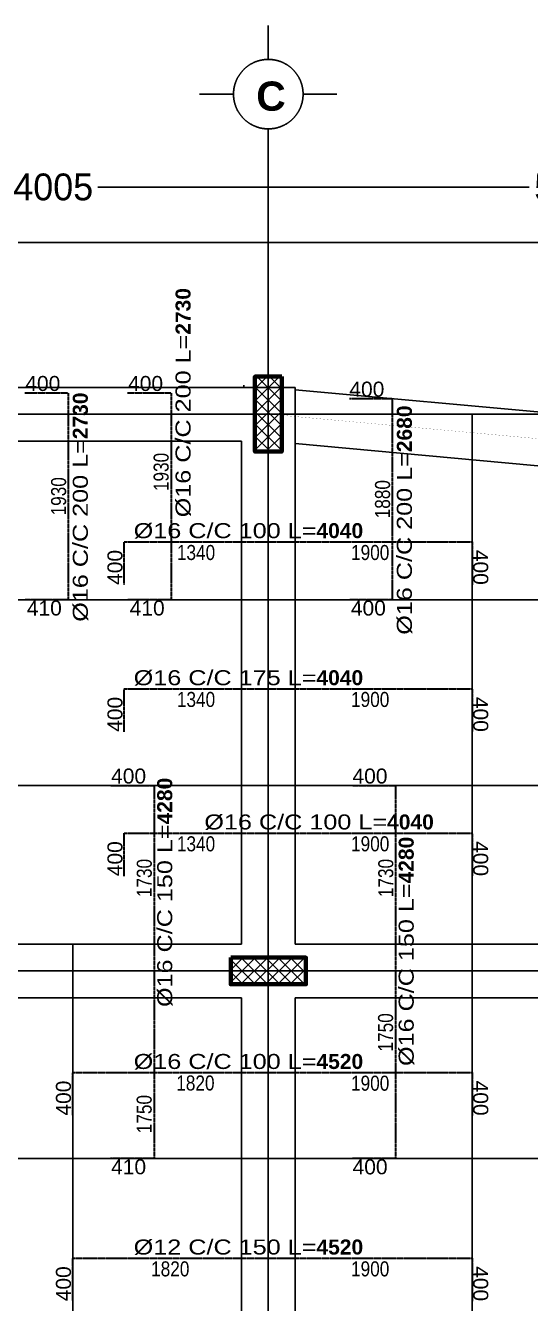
# Model space of a CAD drawing. Header units: millimetres. Extents: x 2103 to 24010, y 2231 to 32064.
# Drawn here: x 9589 to 14290, y 20150 to 32064 of the extents above; entities that cross this region are included whole.
import ezdxf
from ezdxf.enums import TextEntityAlignment as Align

# ---------------------------------------------------------------- set-up
doc = ezdxf.new("R2010")
doc.units = ezdxf.units.MM
for name, pattern in [('CENTER', [2, 1.25, -0.25, 0.25, -0.25]), ('CENTERX2', [4, 2.5, -0.5, 0.5, -0.5]), ('HIDDEN', [0.375, 0.25, -0.125])]:
    doc.linetypes.add(name, pattern=pattern)
for name, color, linetype, lineweight in [('A- Hatch', 8, 'Continuous', 0), ('A-Axis', 250, 'CENTER', 13), ('BAR N', 104, 'HIDDEN', 35), ('DIM2', 8, 'Continuous', 0), ('Structural - Bearing_Pen_No__1', 7, 'Continuous', 13)]:
    doc.layers.add(name, color=color, linetype=linetype, lineweight=lineweight)
for name, color, linetype in [('AXIS', 252, 'CENTER'), ('ConcreteEdges', 3, 'Continuous'), ('DIM', 1, 'Continuous'), ('GRIDLINES', 9, 'Continuous'), ('TEXT', 2, 'Continuous'), ('TREES', 3, 'Continuous')]:
    doc.layers.add(name, color=color, linetype=linetype)
doc.styles.add('GENERATED_STYLE_1', font='')
doc.styles.add('style5', font='')
doc.styles.add('yonas', font='')
doc.styles.get('GENERATED_STYLE_1').set_extended_font_data('Arial', bold=True)
doc.styles.get('style5').set_extended_font_data('Tempus Sans ITC')
doc.styles.get('yonas').set_extended_font_data('Tw Cen MT')
doc.dimstyles.new('detail 20', dxfattribs={"dimtxt": 200, "dimasz": 3, "dimexe": 7, "dimexo": 7, "dimgap": 5, "dimtad": 0, "dimtoh": 1, "dimdec": 0, "dimzin": 0, "dimdsep": 46, "dimtxsty": 'yonas', "dimblk": 'ARCHTICK', "dimcen": 0.03, "dimdle": 7, "dimclrd": 13, "dimclrt": 1, "dimadec": 0, "dimazin": 0, "dimtfac": 1, "dimtdec": 0, "dimtofl": 0, "dimtmove": 0, "dimatfit": 3, "dimldrblk": 'ARCHTICK', "dimfxl": 10, "dimfxlon": 1, "dimtolj": 1, "dimtzin": 0, "dimarcsym": 1})
doc.dimstyles.new('DIM 25. Beam', dxfattribs={"dimtxt": 140, "dimasz": 75, "dimexe": 75, "dimexo": 20, "dimgap": 20, "dimtad": 1, "dimdec": 0, "dimrnd": 10, "dimzin": 0, "dimdsep": 46, "dimtxsty": 'style5', "dimblk": 'OBLIQUE', "dimcen": 0, "dimdle": 75, "dimse1": 1, "dimse2": 1, "dimsd1": 1, "dimsd2": 1, "dimclrd": 1, "dimclre": 1, "dimclrt": 2, "dimadec": 0, "dimazin": 0, "dimtfac": 1, "dimtdec": 0, "dimtix": 1, "dimtmove": 2, "dimatfit": 2, "dimldrblk": 'OPEN', "dimfxl": 75, "dimtolj": 1, "dimtzin": 0, "dimarcsym": 0})

# ---------------------------------------------------------------- blocks, each defined once
blk = doc.blocks.new('_ArchTick')
at = {"color": 0, "linetype": 'ByBlock', "const_width": 0.15}
blk.add_lwpolyline([(-0.5, -0.5), (0.5, 0.5)], dxfattribs=at)
blk = doc.blocks.new('*D492')
at = {"layer": 'Defpoints', "color": 0}
for p in [(7843, 30708), (11848, 30708), (11848, 30558)]:
    blk.add_point(p, dxfattribs=at)
at = {"layer": 'DIM2', "color": 7, "lineweight": -2, "ltscale": 10}
for p, q in [((7836, 30558), (9431, 30558)), ((11855, 30558), (10261, 30558))]:
    blk.add_line(p, q, dxfattribs=at)
at = {"layer": 'DIM2', "color": 0, "lineweight": -2, "ltscale": 10}
for p, q in [((7843, 30568), (7843, 30551)), ((11848, 30568), (11848, 30551))]:
    blk.add_line(p, q, dxfattribs=at)
at = {"layer": 'DIM2', "color": 7, "lineweight": -2, "xscale": 3, "yscale": 3, "zscale": 3, "rotation": 180}
blk.add_blockref('_ArchTick', (7843, 30558), dxfattribs=at)
at = {"layer": 'DIM2', "color": 7, "lineweight": -2, "xscale": 3, "yscale": 3, "zscale": 3}
blk.add_blockref('_ArchTick', (11848, 30558), dxfattribs=at)
at = {"layer": 'DIM2', "color": 7, "lineweight": 25, "insert": (9846, 30558), "char_height": 250, "attachment_point": 5, "style": 'yonas'}
blk.add_mtext('\\A1;4005', dxfattribs=at)
blk = doc.blocks.new('*D493')
at = {"layer": 'Defpoints', "color": 0}
for p in [(11848, 30708), (17548, 30708), (17548, 30558)]:
    blk.add_point(p, dxfattribs=at)
at = {"layer": 'DIM2', "color": 7, "lineweight": -2, "ltscale": 10}
for p, q in [((11841, 30558), (14280, 30558)), ((17555, 30558), (15116, 30558))]:
    blk.add_line(p, q, dxfattribs=at)
at = {"layer": 'DIM2', "color": 0, "lineweight": -2, "ltscale": 10}
for p, q in [((11848, 30568), (11848, 30551)), ((17548, 30568), (17548, 30551))]:
    blk.add_line(p, q, dxfattribs=at)
at = {"layer": 'DIM2', "color": 7, "lineweight": -2, "xscale": 3, "yscale": 3, "zscale": 3, "rotation": 180}
blk.add_blockref('_ArchTick', (11848, 30558), dxfattribs=at)
at = {"layer": 'DIM2', "color": 7, "lineweight": -2, "xscale": 3, "yscale": 3, "zscale": 3}
blk.add_blockref('_ArchTick', (17548, 30558), dxfattribs=at)
at = {"layer": 'DIM2', "color": 7, "lineweight": 25, "insert": (14698, 30558), "char_height": 250, "attachment_point": 5, "style": 'yonas'}
blk.add_mtext('\\A1;5700', dxfattribs=at)
blk = doc.blocks.new('A$C56383B53')
at = {"layer": 'AXIS', "linetype": 'CENTERX2', "ltscale": 300}
for p, q in [((9.9, 42.4), (9.9, 71.6)), ((-20.1, 12.4), (-49.3, 12.4)), ((69.1, 12.4), (39.9, 12.4)), ((9.9, -46.8), (9.9, -17.6))]:
    blk.add_line(p, q, dxfattribs=at)
blk.add_circle((9.9, 12.4), 30, dxfattribs=at)
at = {"layer": 'Structural - Bearing_Pen_No__1', "style": 'GENERATED_STYLE_1'}
blk.add_attdef('5', text='', height=25.2, dxfattribs=at).set_placement((0, -9.5), align=Align.BOTTOM_LEFT)
blk = doc.blocks.new('*D504')
at = {"layer": 'Defpoints', "color": 0}
for p in [(10508, 25879), (11843, 25879), (10508, 25690)]:
    blk.add_point(p, dxfattribs=at)
at = {"layer": 'TEXT', "color": 2, "insert": (11176, 25780), "char_height": 140, "attachment_point": 5, "style": 'style5'}
blk.add_mtext('\\A1;{\\fTechnic|b0|i0|c2|p2;1340}', dxfattribs=at)
blk = doc.blocks.new('_Oblique')
at = {"color": 0, "linetype": 'ByBlock', "lineweight": -2}
blk.add_line((-0.5, -0.5), (0.5, 0.5), dxfattribs=at)
blk = doc.blocks.new('_OPEN')
at = {"color": 0, "linetype": 'ByBlock'}
for p, q in [((-1, 0.17), (0, 0)), ((0, 0), (-1, -0.17)), ((0, 0), (-1, 0))]:
    blk.add_line(p, q, dxfattribs=at)
blk = doc.blocks.new('*D505')
at = {"layer": 'Defpoints', "color": 0}
for p in [(11848, 25879), (13748, 25879), (13748, 25690)]:
    blk.add_point(p, dxfattribs=at)
at = {"layer": 'TEXT', "color": 2, "insert": (12798, 25780), "char_height": 140, "attachment_point": 5, "style": 'style5'}
blk.add_mtext('\\A1;{\\fTechnic|b0|i0|c2|p2;1900}', dxfattribs=at)
blk = doc.blocks.new('*D506')
at = {"layer": 'Defpoints', "color": 0}
for p in [(13748, 25879), (13752, 25478), (13908, 25479)]:
    blk.add_point(p, dxfattribs=at)
at = {"layer": 'DIM', "color": 2, "insert": (13826, 25642), "char_height": 140, "attachment_point": 5, "rotation": 270.4553, "style": 'style5'}
blk.add_mtext('\\A1;{\\fArial|b0|i0|c0|p34;400}', dxfattribs=at)
blk = doc.blocks.new('*D507')
at = {"layer": 'Defpoints', "color": 0}
for p in [(10108, 25879), (14148, 25893), (14148, 25893)]:
    blk.add_point(p, dxfattribs=at)
at = {"layer": 'TEXT', "color": 2, "insert": (11664, 25981), "char_height": 140, "attachment_point": 5, "style": 'style5'}
blk.add_mtext('\\A1;{\\fArial|b0|i0|c0|p34;\\W1.2;\\C1;%%C16 C/C 175 L=\\fArial|b1|i0|c0|p34;\\W1;4040}', dxfattribs=at)
blk = doc.blocks.new('*D517')
at = {"layer": 'Defpoints', "color": 0}
for p in [(10028, 20571), (11843, 20571), (10028, 20381)]:
    blk.add_point(p, dxfattribs=at)
at = {"layer": 'TEXT', "color": 2, "insert": (10936, 20471), "char_height": 140, "attachment_point": 5, "style": 'style5'}
blk.add_mtext('\\A1;{\\fTechnic|b0|i0|c2|p2;1820}', dxfattribs=at)
blk = doc.blocks.new('*D518')
at = {"layer": 'Defpoints', "color": 0}
for p in [(11848, 20571), (13748, 20571), (13748, 20381)]:
    blk.add_point(p, dxfattribs=at)
at = {"layer": 'TEXT', "color": 2, "insert": (12798, 20471), "char_height": 140, "attachment_point": 5, "style": 'style5'}
blk.add_mtext('\\A1;{\\fTechnic|b0|i0|c2|p2;1900}', dxfattribs=at)
blk = doc.blocks.new('*D519')
at = {"layer": 'Defpoints', "color": 0}
for p in [(10028, 20571), (10028, 20171), (10028, 20171)]:
    blk.add_point(p, dxfattribs=at)
at = {"layer": 'DIM', "color": 2, "insert": (9942, 20333), "char_height": 140, "attachment_point": 5, "rotation": 90, "style": 'style5'}
blk.add_mtext('\\A1;{\\fArial|b0|i0|c0|p34;400}', dxfattribs=at)
blk = doc.blocks.new('*D520')
at = {"layer": 'Defpoints', "color": 0}
for p in [(13748, 20571), (13752, 20169), (13908, 20171)]:
    blk.add_point(p, dxfattribs=at)
at = {"layer": 'DIM', "color": 2, "insert": (13826, 20334), "char_height": 140, "attachment_point": 5, "rotation": 270.4553, "style": 'style5'}
blk.add_mtext('\\A1;{\\fArial|b0|i0|c0|p34;400}', dxfattribs=at)
blk = doc.blocks.new('*D521')
at = {"layer": 'Defpoints', "color": 0}
for p in [(9623, 20571), (14148, 20584), (14148, 20584)]:
    blk.add_point(p, dxfattribs=at)
at = {"layer": 'TEXT', "color": 2, "insert": (11664, 20673), "char_height": 140, "attachment_point": 5, "style": 'style5'}
blk.add_mtext('\\A1;{\\fArial|b0|i0|c0|p34;\\W1.2;\\C1;%%C12 C/C 150 L=\\fArial|b1|i0|c0|p34;\\W1;4520}', dxfattribs=at)
blk = doc.blocks.new('*D591')
at = {"layer": 'Defpoints', "color": 0}
for p in [(9987, 28640), (9987, 26710), (9987, 26710)]:
    blk.add_point(p, dxfattribs=at)
at = {"layer": 'TEXT', "color": 2, "insert": (9897, 27675), "char_height": 140, "attachment_point": 5, "rotation": 90, "style": 'style5'}
blk.add_mtext('\\A1;{\\fTechnic|b0|i0|c2|p2;1930}', dxfattribs=at)
blk = doc.blocks.new('*D592')
at = {"layer": 'Defpoints', "color": 0}
for p in [(9582, 28640), (9987, 28640), (9582, 28390)]:
    blk.add_point(p, dxfattribs=at)
at = {"layer": 'DIM', "color": 2, "insert": (9749, 28726), "char_height": 140, "attachment_point": 5, "style": 'style5'}
blk.add_mtext('\\A1;{\\fArial|b0|i0|c0|p34;400}', dxfattribs=at)
blk = doc.blocks.new('*D593')
at = {"layer": 'Defpoints', "color": 0}
for p in [(9594, 26706), (10000, 26710), (9595, 26551)]:
    blk.add_point(p, dxfattribs=at)
at = {"layer": 'DIM', "color": 2, "insert": (9763, 26632), "char_height": 140, "attachment_point": 5, "rotation": 0.4553, "style": 'style5'}
blk.add_mtext('\\A1;{\\fArial|b0|i0|c0|p34;410}', dxfattribs=at)
blk = doc.blocks.new('*D594')
at = {"layer": 'Defpoints', "color": 0}
for p in [(9999, 29040), (9999, 26310), (9999, 26310)]:
    blk.add_point(p, dxfattribs=at)
at = {"layer": 'TEXT', "color": 2, "insert": (10101, 27574), "char_height": 140, "attachment_point": 5, "rotation": 90, "style": 'style5'}
blk.add_mtext('\\A1;{\\fArial|b0|i0|c0|p34;\\W1.2;\\C1;%%C16 C/C 200 L=\\fArial|b1|i0|c0|p34;\\W1;2730}', dxfattribs=at)
blk = doc.blocks.new('*D613')
at = {"layer": 'Defpoints', "color": 0}
for p in [(9108, 25380), (9108, 21100), (9108, 21100)]:
    blk.add_point(p, dxfattribs=at)
at = {"layer": 'TEXT', "color": 2, "insert": (9210, 22734), "char_height": 140, "attachment_point": 5, "rotation": 90, "style": 'style5'}
blk.add_mtext('\\A1;{\\fArial|b0|i0|c0|p34;\\W1.2;\\C1;%%C12 C/C 150 L=\\fArial|b1|i0|c0|p34;\\W1;4280}', dxfattribs=at)
blk = doc.blocks.new('*D656')
at = {"layer": 'Defpoints', "color": 0}
for p in [(13004, 28587), (13004, 26710), (13004, 26710)]:
    blk.add_point(p, dxfattribs=at)
at = {"layer": 'TEXT', "color": 2, "insert": (12914, 27648), "char_height": 140, "attachment_point": 5, "rotation": 90, "style": 'style5'}
blk.add_mtext('\\A1;{\\fTechnic|b0|i0|c2|p2;1880}', dxfattribs=at)
blk = doc.blocks.new('*D657')
at = {"layer": 'Defpoints', "color": 0}
for p in [(12604, 28587), (12604, 28587), (13004, 28587)]:
    blk.add_point(p, dxfattribs=at)
at = {"layer": 'DIM', "color": 2, "insert": (12767, 28673), "char_height": 140, "attachment_point": 5, "style": 'style5'}
blk.add_mtext('\\A1;{\\fArial|b0|i0|c0|p34;400}', dxfattribs=at)
blk = doc.blocks.new('*D658')
at = {"layer": 'Defpoints', "color": 0}
for p in [(12617, 26706), (13018, 26710), (12618, 26551)]:
    blk.add_point(p, dxfattribs=at)
at = {"layer": 'DIM', "color": 2, "insert": (12781, 26632), "char_height": 140, "attachment_point": 5, "rotation": 0.4553, "style": 'style5'}
blk.add_mtext('\\A1;{\\fArial|b0|i0|c0|p34;400}', dxfattribs=at)
blk = doc.blocks.new('*D659')
at = {"layer": 'Defpoints', "color": 0}
for p in [(13017, 28987), (13017, 26310), (13017, 26310)]:
    blk.add_point(p, dxfattribs=at)
at = {"layer": 'TEXT', "color": 2, "insert": (13119, 27453), "char_height": 140, "attachment_point": 5, "rotation": 90, "style": 'style5'}
blk.add_mtext('\\A1;{\\fArial|b0|i0|c0|p34;\\W1.2;\\C1;%%C16 C/C 200 L=\\fArial|b1|i0|c0|p34;\\W1;2680}', dxfattribs=at)
blk = doc.blocks.new('*D668')
at = {"layer": 'Defpoints', "color": 0}
for p in [(13034, 24980), (13034, 24980), (13034, 23252)]:
    blk.add_point(p, dxfattribs=at)
at = {"layer": 'TEXT', "color": 2, "insert": (12944, 24116), "char_height": 140, "attachment_point": 5, "rotation": 90, "style": 'style5'}
blk.add_mtext('\\A1;{\\fTechnic|b0|i0|c2|p2;1730}', dxfattribs=at)
blk = doc.blocks.new('*D669')
at = {"layer": 'Defpoints', "color": 0}
for p in [(13034, 23247), (13034, 21500), (13034, 21500)]:
    blk.add_point(p, dxfattribs=at)
at = {"layer": 'TEXT', "color": 2, "insert": (12942, 22677), "char_height": 140, "attachment_point": 5, "rotation": 90, "style": 'style5'}
blk.add_mtext('\\A1;{\\fTechnic|b0|i0|c2|p2;1750}', dxfattribs=at)
blk = doc.blocks.new('*D670')
at = {"layer": 'Defpoints', "color": 0}
for p in [(12634, 24980), (12634, 24980), (13034, 24980)]:
    blk.add_point(p, dxfattribs=at)
at = {"layer": 'DIM', "color": 2, "insert": (12796, 25066), "char_height": 140, "attachment_point": 5, "style": 'style5'}
blk.add_mtext('\\A1;{\\fArial|b0|i0|c0|p34;400}', dxfattribs=at)
blk = doc.blocks.new('*D671')
at = {"layer": 'Defpoints', "color": 0}
for p in [(12632, 21496), (13034, 21500), (12634, 21341)]:
    blk.add_point(p, dxfattribs=at)
at = {"layer": 'DIM', "color": 2, "insert": (12797, 21422), "char_height": 140, "attachment_point": 5, "rotation": 0.4553, "style": 'style5'}
blk.add_mtext('\\A1;{\\fArial|b0|i0|c0|p34;400}', dxfattribs=at)
blk = doc.blocks.new('*D672')
at = {"layer": 'Defpoints', "color": 0}
for p in [(13034, 25380), (13034, 21100), (13034, 21100)]:
    blk.add_point(p, dxfattribs=at)
at = {"layer": 'TEXT', "color": 2, "insert": (13136, 23432), "char_height": 140, "attachment_point": 5, "rotation": 90, "style": 'style5'}
blk.add_mtext('\\A1;{\\fArial|b0|i0|c0|p34;\\W1.2;\\C1;%%C16 C/C 150 L=\\fArial|b1|i0|c0|p34;\\W1;4280}', dxfattribs=at)
blk = doc.blocks.new('*D688')
at = {"layer": 'Defpoints', "color": 0}
for p in [(10785, 24980), (10785, 24980), (10785, 23252)]:
    blk.add_point(p, dxfattribs=at)
at = {"layer": 'TEXT', "color": 2, "insert": (10695, 24116), "char_height": 140, "attachment_point": 5, "rotation": 90, "style": 'style5'}
blk.add_mtext('\\A1;{\\fTechnic|b0|i0|c2|p2;1730}', dxfattribs=at)
blk = doc.blocks.new('*D689')
at = {"layer": 'Defpoints', "color": 0}
for p in [(10785, 23247), (10785, 21500), (10785, 21500)]:
    blk.add_point(p, dxfattribs=at)
at = {"layer": 'TEXT', "color": 2, "insert": (10694, 21915), "char_height": 140, "attachment_point": 5, "rotation": 90, "style": 'style5'}
blk.add_mtext('\\A1;{\\fTechnic|b0|i0|c2|p2;1750}', dxfattribs=at)
blk = doc.blocks.new('*D690')
at = {"layer": 'Defpoints', "color": 0}
for p in [(10380, 24980), (10380, 24980), (10785, 24980)]:
    blk.add_point(p, dxfattribs=at)
at = {"layer": 'DIM', "color": 2, "insert": (10548, 25066), "char_height": 140, "attachment_point": 5, "style": 'style5'}
blk.add_mtext('\\A1;{\\fArial|b0|i0|c0|p34;400}', dxfattribs=at)
blk = doc.blocks.new('*D691')
at = {"layer": 'Defpoints', "color": 0}
for p in [(10379, 21496), (10785, 21500), (10380, 21341)]:
    blk.add_point(p, dxfattribs=at)
at = {"layer": 'DIM', "color": 2, "insert": (10548, 21422), "char_height": 140, "attachment_point": 5, "rotation": 0.4553, "style": 'style5'}
blk.add_mtext('\\A1;{\\fArial|b0|i0|c0|p34;410}', dxfattribs=at)
blk = doc.blocks.new('*D692')
at = {"layer": 'Defpoints', "color": 0}
for p in [(10785, 25380), (10785, 21100), (10785, 21100)]:
    blk.add_point(p, dxfattribs=at)
at = {"layer": 'TEXT', "color": 2, "insert": (10887, 23982), "char_height": 140, "attachment_point": 5, "rotation": 90, "style": 'style5'}
blk.add_mtext('\\A1;{\\fArial|b0|i0|c0|p34;\\W1.2;\\C1;%%C16 C/C 150 L=\\fArial|b1|i0|c0|p34;\\W1;4280}', dxfattribs=at)
blk = doc.blocks.new('*D816')
at = {"layer": 'Defpoints', "color": 0}
for p in [(10028, 22301), (11843, 22301), (10028, 22112)]:
    blk.add_point(p, dxfattribs=at)
at = {"layer": 'TEXT', "color": 2, "insert": (11170, 22204), "char_height": 140, "attachment_point": 5, "style": 'style5'}
blk.add_mtext('\\A1;{\\fTechnic|b0|i0|c2|p2;1820}', dxfattribs=at)
blk = doc.blocks.new('*D817')
at = {"layer": 'Defpoints', "color": 0}
for p in [(11848, 22301), (13748, 22301), (13748, 22112)]:
    blk.add_point(p, dxfattribs=at)
at = {"layer": 'TEXT', "color": 2, "insert": (12798, 22202), "char_height": 140, "attachment_point": 5, "style": 'style5'}
blk.add_mtext('\\A1;{\\fTechnic|b0|i0|c2|p2;1900}', dxfattribs=at)
blk = doc.blocks.new('*D818')
at = {"layer": 'Defpoints', "color": 0}
for p in [(10028, 22301), (10028, 21901), (10028, 21901)]:
    blk.add_point(p, dxfattribs=at)
at = {"layer": 'DIM', "color": 2, "insert": (9942, 22064), "char_height": 140, "attachment_point": 5, "rotation": 90, "style": 'style5'}
blk.add_mtext('\\A1;{\\fArial|b0|i0|c0|p34;400}', dxfattribs=at)
blk = doc.blocks.new('*D819')
at = {"layer": 'Defpoints', "color": 0}
for p in [(13748, 22301), (13752, 21900), (13908, 21901)]:
    blk.add_point(p, dxfattribs=at)
at = {"layer": 'DIM', "color": 2, "insert": (13826, 22064), "char_height": 140, "attachment_point": 5, "rotation": 270.4553, "style": 'style5'}
blk.add_mtext('\\A1;{\\fArial|b0|i0|c0|p34;400}', dxfattribs=at)
blk = doc.blocks.new('*D820')
at = {"layer": 'Defpoints', "color": 0}
for p in [(9623, 22301), (14148, 22315), (14148, 22315)]:
    blk.add_point(p, dxfattribs=at)
at = {"layer": 'TEXT', "color": 2, "insert": (11664, 22403), "char_height": 140, "attachment_point": 5, "style": 'style5'}
blk.add_mtext('\\A1;{\\fArial|b0|i0|c0|p34;\\W1.2;\\C1;%%C16 C/C 100 L=\\fArial|b1|i0|c0|p34;\\W1;4520}', dxfattribs=at)
blk = doc.blocks.new('*D834')
at = {"layer": 'Defpoints', "color": 0}
for p in [(10508, 24534), (11843, 24534), (10508, 24344)]:
    blk.add_point(p, dxfattribs=at)
at = {"layer": 'TEXT', "color": 2, "insert": (11176, 24434), "char_height": 140, "attachment_point": 5, "style": 'style5'}
blk.add_mtext('\\A1;{\\fTechnic|b0|i0|c2|p2;1340}', dxfattribs=at)
blk = doc.blocks.new('*D835')
at = {"layer": 'Defpoints', "color": 0}
for p in [(11848, 24534), (13748, 24534), (13748, 24344)]:
    blk.add_point(p, dxfattribs=at)
at = {"layer": 'TEXT', "color": 2, "insert": (12798, 24434), "char_height": 140, "attachment_point": 5, "style": 'style5'}
blk.add_mtext('\\A1;{\\fTechnic|b0|i0|c2|p2;1900}', dxfattribs=at)
blk = doc.blocks.new('*D836')
at = {"layer": 'Defpoints', "color": 0}
for p in [(13748, 24534), (13752, 24132), (13908, 24134)]:
    blk.add_point(p, dxfattribs=at)
at = {"layer": 'DIM', "color": 2, "insert": (13826, 24297), "char_height": 140, "attachment_point": 5, "rotation": 270.4553, "style": 'style5'}
blk.add_mtext('\\A1;{\\fArial|b0|i0|c0|p34;400}', dxfattribs=at)
blk = doc.blocks.new('*D837')
at = {"layer": 'Defpoints', "color": 0}
for p in [(14148, 24547), (14148, 24547), (10108, 24534)]:
    blk.add_point(p, dxfattribs=at)
at = {"layer": 'TEXT', "color": 2, "insert": (12322, 24636), "char_height": 140, "attachment_point": 5, "style": 'style5'}
blk.add_mtext('\\A1;{\\fArial|b0|i0|c0|p34;\\W1.2;\\C1;%%C16 C/C 100 L=\\fArial|b1|i0|c0|p34;\\W1;4040}', dxfattribs=at)
blk = doc.blocks.new('*D853')
at = {"layer": 'Defpoints', "color": 0}
for p in [(10508, 27250), (11843, 27250), (10508, 27060)]:
    blk.add_point(p, dxfattribs=at)
at = {"layer": 'TEXT', "color": 2, "insert": (11176, 27150), "char_height": 140, "attachment_point": 5, "style": 'style5'}
blk.add_mtext('\\A1;{\\fTechnic|b0|i0|c2|p2;1340}', dxfattribs=at)
blk = doc.blocks.new('*D854')
at = {"layer": 'Defpoints', "color": 0}
for p in [(11848, 27250), (13748, 27250), (13748, 27060)]:
    blk.add_point(p, dxfattribs=at)
at = {"layer": 'TEXT', "color": 2, "insert": (12798, 27150), "char_height": 140, "attachment_point": 5, "style": 'style5'}
blk.add_mtext('\\A1;{\\fTechnic|b0|i0|c2|p2;1900}', dxfattribs=at)
blk = doc.blocks.new('*D855')
at = {"layer": 'Defpoints', "color": 0}
for p in [(13748, 27250), (13752, 26848), (13908, 26850)]:
    blk.add_point(p, dxfattribs=at)
at = {"layer": 'DIM', "color": 2, "insert": (13826, 27013), "char_height": 140, "attachment_point": 5, "rotation": 270.4553, "style": 'style5'}
blk.add_mtext('\\A1;{\\fArial|b0|i0|c0|p34;400}', dxfattribs=at)
blk = doc.blocks.new('*D856')
at = {"layer": 'Defpoints', "color": 0}
for p in [(10108, 27250), (14148, 27263), (14148, 27263)]:
    blk.add_point(p, dxfattribs=at)
at = {"layer": 'TEXT', "color": 2, "insert": (11664, 27352), "char_height": 140, "attachment_point": 5, "style": 'style5'}
blk.add_mtext('\\A1;{\\fArial|b0|i0|c0|p34;\\W1.2;\\C1;%%C16 C/C 100 L=\\fArial|b1|i0|c0|p34;\\W1;4040}', dxfattribs=at)
blk = doc.blocks.new('*D872')
at = {"layer": 'Defpoints', "color": 0}
for p in [(10508, 24534), (10508, 24134), (10508, 24134)]:
    blk.add_point(p, dxfattribs=at)
at = {"layer": 'DIM', "color": 2, "insert": (10422, 24296), "char_height": 140, "attachment_point": 5, "rotation": 90, "style": 'style5'}
blk.add_mtext('\\A1;{\\fArial|b0|i0|c0|p34;400}', dxfattribs=at)
blk = doc.blocks.new('*D873')
at = {"layer": 'Defpoints', "color": 0}
for p in [(10508, 25879), (10508, 25479), (10508, 25479)]:
    blk.add_point(p, dxfattribs=at)
at = {"layer": 'DIM', "color": 2, "insert": (10422, 25642), "char_height": 140, "attachment_point": 5, "rotation": 90, "style": 'style5'}
blk.add_mtext('\\A1;{\\fArial|b0|i0|c0|p34;400}', dxfattribs=at)
blk = doc.blocks.new('*D874')
at = {"layer": 'Defpoints', "color": 0}
for p in [(10508, 27250), (10508, 26850), (10508, 26850)]:
    blk.add_point(p, dxfattribs=at)
at = {"layer": 'DIM', "color": 2, "insert": (10422, 27012), "char_height": 140, "attachment_point": 5, "rotation": 90, "style": 'style5'}
blk.add_mtext('\\A1;{\\fArial|b0|i0|c0|p34;400}', dxfattribs=at)
blk = doc.blocks.new('*D880')
at = {"layer": 'Defpoints', "color": 0}
for p in [(10944, 28640), (10944, 26710), (10944, 26710)]:
    blk.add_point(p, dxfattribs=at)
at = {"layer": 'TEXT', "color": 2, "insert": (10852, 27902), "char_height": 140, "attachment_point": 5, "rotation": 90, "style": 'style5'}
blk.add_mtext('\\A1;{\\fTechnic|b0|i0|c2|p2;1930}', dxfattribs=at)
blk = doc.blocks.new('*D881')
at = {"layer": 'Defpoints', "color": 0}
for p in [(10539, 28640), (10539, 28640), (10944, 28640)]:
    blk.add_point(p, dxfattribs=at)
at = {"layer": 'DIM', "color": 2, "insert": (10706, 28726), "char_height": 140, "attachment_point": 5, "style": 'style5'}
blk.add_mtext('\\A1;{\\fArial|b0|i0|c0|p34;400}', dxfattribs=at)
blk = doc.blocks.new('*D882')
at = {"layer": 'Defpoints', "color": 0}
for p in [(10551, 26706), (10958, 26710), (10553, 26551)]:
    blk.add_point(p, dxfattribs=at)
at = {"layer": 'DIM', "color": 2, "insert": (10721, 26632), "char_height": 140, "attachment_point": 5, "rotation": 0.4553, "style": 'style5'}
blk.add_mtext('\\A1;{\\fArial|b0|i0|c0|p34;410}', dxfattribs=at)
blk = doc.blocks.new('*D883')
at = {"layer": 'Defpoints', "color": 0}
for p in [(10956, 29040), (10956, 26310), (10956, 26310)]:
    blk.add_point(p, dxfattribs=at)
at = {"layer": 'TEXT', "color": 2, "insert": (11058, 28548), "char_height": 140, "attachment_point": 5, "rotation": 90, "style": 'style5'}
blk.add_mtext('\\A1;{\\fArial|b0|i0|c0|p34;\\W1.2;\\C1;%%C16 C/C 200 L=\\fArial|b1|i0|c0|p34;\\W1;2730}', dxfattribs=at)

msp = doc.modelspace()

# ---------------------------------------------------------------- hatches: boundary and pattern name
at = {"layer": 'A- Hatch'}
h = msp.add_hatch(dxfattribs=at)
h.set_pattern_fill('ANSI37', color=256, scale=650, angle=270, style=0)
h.set_pattern_definition([(315, (516510.14, 634695.68), (57.452426, 57.452426), []), (45, (516510.14, 634695.68), (-57.452426, 57.452426), [])])
h.paths.add_polyline_path([(11973.9, 28791.7), (11973.9, 28091.7), (11723.9, 28091.7), (11723.9, 28791.7)])
h = msp.add_hatch(dxfattribs=at)
h.set_pattern_fill('ANSI37', color=256, scale=650, style=0)
h.set_pattern_definition([(45, (-594405.086, 527911.16), (-57.452426, 57.452426), []), (135, (-594405.086, 527911.16), (-57.452426, -57.452426), [])])
h.paths.add_polyline_path([(11498.9, 23374.9), (12198.9, 23374.9), (12198.9, 23124.9), (11498.9, 23124.9)])

# ---------------------------------------------------------------- linework, layer by layer
at = {"layer": 'BAR N', "color": 43, "ltscale": 0.3}
for points in [[(9581.6, 28639.9), (9986.6, 28639.9), (9986.6, 26709.9), (9581.6, 26709.9)], [(10539, 28639.9), (10944, 28639.9), (10944, 26709.9), (10539, 26709.9)], [(12604.3, 28587), (13004.3, 28587), (13004.3, 26709.9), (12604.3, 26709.9)], [(10508.3, 26849.6), (10508.3, 27249.6), (13748.3, 27249.6), (13748.3, 26849.6)], [(10508.3, 25479.2), (10508.3, 25879.2), (13748.3, 25879.2), (13748.3, 25479.2)], [(10380.3, 24979.9), (10785.3, 24979.9), (10785.3, 21499.9), (10380.3, 21499.9)], [(12633.6, 24979.9), (13033.6, 24979.9), (13033.6, 21499.9), (12633.6, 21499.9)], [(10508.3, 24133.7), (10508.3, 24533.7), (13748.3, 24533.7), (13748.3, 24133.7)], [(10028.3, 21901.3), (10028.3, 22301.3), (13748.3, 22301.3), (13748.3, 21901.3)], [(10028.3, 20170.6), (10028.3, 20570.6), (13748.3, 20570.6), (13748.3, 20170.6)]]:
    msp.add_lwpolyline(points, dxfattribs=at)
at = {"layer": 'ConcreteEdges', "color": 3, "linetype": 'Continuous'}
for p, q in [((9193.3, 28689.9), (11598.3, 28689.9)), ((9193.3, 28689.9), (11598.3, 28689.9)), ((11598.3, 28689.9), (11620, 28689.9)), ((11598.3, 28689.9), (11620, 28689.9)), ((11620, 28689.9), (11622, 28711.5)), ((11620, 28689.9), (11622, 28711.5)), ((11620, 28689.9), (12098.3, 28689.9)), ((11620, 28689.9), (12098.3, 28689.9)), ((12098.3, 28689.9), (12098.3, 28668.2)), ((12098.3, 28689.9), (12098.3, 28668.2)), ((12098.3, 28668.2), (12098.3, 23499.9)), ((12098.3, 28668.2), (17298.3, 28194.6)), ((9193.3, 28439.9), (23448.3, 28439.9)), ((11598.3, 28189.9), (9193.3, 28189.9)), ((11598.3, 23499.9), (11598.3, 28189.9)), ((17298.3, 27692.5), (12098.3, 28166.1)), ((8093.3, 23499.9), (11598.3, 23499.9)), ((12098.3, 23499.9), (17298.3, 23499.9)), ((11598.3, 22999.9), (6653.3, 22999.9)), ((11598.3, 18249.9), (11598.3, 22999.9)), ((12098.3, 22999.9), (12098.3, 18249.9)), ((17298.3, 22999.9), (12098.3, 22999.9))]:
    msp.add_line(p, q, dxfattribs=at)
at = {"layer": 'GRIDLINES', "color": 9, "linetype": 'CENTER'}
for p, q in [((11848.3, 3603.1), (11848.3, 30785.2)), ((3381.8, 30039.9), (23785.5, 30039.9)), ((3381.8, 23249.9), (24004.2, 23249.9))]:
    msp.add_line(p, q, dxfattribs=at)
at = {"layer": 'GRIDLINES', "color": 152, "linetype": 'CENTER', "true_color": 0x2776bb}
for p, q in [((13748.3, 4349.9), (13748.3, 28439.9)), ((3943.3, 26709.9), (23448.3, 26709.9)), ((3943.3, 24979.9), (23448.3, 24979.9)), ((10028.3, 4349.9), (10028.3, 23499.9)), ((5703.4, 21499.9), (23448.3, 21499.9))]:
    msp.add_line(p, q, dxfattribs=at)
at = {"layer": 'GRIDLINES', "color": 9, "linetype": 'CENTER'}
msp.add_lwpolyline([(24004.2, 27331.6, 1, 1, 0), (11867.2, 28439.9, 0, 0, 0), (3381.8, 28439.9, 0, 0, 0)], format="xyseb", dxfattribs=at)
at = {"layer": 'TREES', "color": 3, "lineweight": 70}
for points in [[(11973.9, 28791.7), (11973.9, 28091.7), (11723.9, 28091.7), (11723.9, 28791.7)], [(11498.9, 23374.9), (12198.9, 23374.9), (12198.9, 23124.9), (11498.9, 23124.9)]]:
    msp.add_lwpolyline(points, close=True, dxfattribs=at)

# ---------------------------------------------------------------- block references
at = {"layer": 'A-Axis'}
ref = msp.add_blockref('A$C56383B53', (11956.2, 31290.7), dxfattribs=dict(at, xscale=-10.7999999995809, yscale=10.80000000016298, zscale=10.8))
ref.add_attrib('5', 'C', dxfattribs={"layer": 'Structural - Bearing_Pen_No__1', "height": 272.2, "style": 'GENERATED_STYLE_1'}).set_placement((11736.9, 31188.4), align=Align.BOTTOM_LEFT)

# ---------------------------------------------------------------- dimensions: what is measured, and where the dimension line sits
at = {"layer": 'DIM', "linetype": 'CENTER', "ltscale": 2}
for base, p1, p2, picture, middle in [((9581.6, 28639.9), (9986.6, 28639.9), (9581.6, 28389.9), '*D592', (9749, 28725.7)), ((10539, 28639.9), (10944, 28639.9), (10539, 28639.9), '*D881', (10706.4, 28725.7)), ((12604.3, 28587), (13004.3, 28587), (12604.3, 28587), '*D657', (12766.8, 28672.8)), ((10380.3, 24979.9), (10785.3, 24979.9), (10380.3, 24979.9), '*D690', (10547.7, 25065.7)), ((12633.6, 24979.9), (13033.6, 24979.9), (12633.6, 24979.9), '*D670', (12796, 25065.7))]:
    dim = msp.add_linear_dim(base=base, p1=p1, p2=p2, text='{\\fArial|b0|i0|c0|p34;<>}', dimstyle='DIM 25. Beam', dxfattribs=at)
    dim.commit()
    dim.dimension.update_dxf_attribs({"geometry": picture, "text_midpoint": middle, "dimtype": 160})
for base, p1, p2, angle, picture, middle in [((10508.3, 26849.6), (10508.3, 27249.6), (10508.3, 26849.6), 90, '*D874', (10422.5, 27012)), ((13752.3, 26848.4), (13748.3, 27249.6), (13907.6, 26849.6), 90.45534, '*D855', (13826.2, 27012.7)), ((9594.1, 26705.9), (10000.3, 26709.9), (9595.3, 26550.6), 0.45534, '*D593', (9763.4, 26632)), ((10551.4, 26705.9), (10957.7, 26709.9), (10552.7, 26550.6), 0.45534, '*D882', (10720.8, 26632)), ((12616.8, 26705.9), (13018, 26709.9), (12618.1, 26550.6), 0.45534, '*D658', (12781.1, 26632)), ((10508.3, 25479.2), (10508.3, 25879.2), (10508.3, 25479.2), 90, '*D873', (10422.5, 25641.6)), ((13752.3, 25478), (13748.3, 25879.2), (13907.6, 25479.2), 90.45534, '*D506', (13826.2, 25642.3)), ((10508.3, 24133.7), (10508.3, 24533.7), (10508.3, 24133.7), 90, '*D872', (10422.5, 24296.1)), ((13752.3, 24132.4), (13748.3, 24533.7), (13907.6, 24133.7), 90.45534, '*D836', (13826.2, 24296.8)), ((10028.3, 21901.3), (10028.3, 22301.3), (10028.3, 21901.3), 90, '*D818', (9942.5, 22063.7)), ((13752.3, 21900.1), (13748.3, 22301.3), (13907.6, 21901.3), 90.45534, '*D819', (13826.2, 22064.4)), ((10379, 21495.9), (10785.3, 21499.9), (10380.3, 21340.6), 0.45534, '*D691', (10548.4, 21422)), ((12632.4, 21495.9), (13033.6, 21499.9), (12633.6, 21340.6), 0.45534, '*D671', (12796.7, 21422)), ((10028.3, 20170.6), (10028.3, 20570.6), (10028.3, 20170.6), 90, '*D519', (9942.5, 20333)), ((13752.3, 20169.3), (13748.3, 20570.6), (13907.6, 20170.6), 90.45534, '*D520', (13826.2, 20333.7))]:
    dim = msp.add_linear_dim(base=base, p1=p1, p2=p2, angle=angle, text='{\\fArial|b0|i0|c0|p34;<>}', dimstyle='DIM 25. Beam', dxfattribs=at)
    dim.commit()
    dim.dimension.update_dxf_attribs({"geometry": picture, "text_midpoint": middle, "dimtype": 160})
at = {"layer": 'DIM2', "color": 7, "lineweight": 25, "ltscale": 10}
for base, p1, p2, picture, middle in [((11848.3, 30558.2), (7843.3, 30708.2), (11848.3, 30708.2), '*D492', (9845.8, 30558.2)), ((17548.3, 30558.2), (11848.3, 30708.2), (17548.3, 30708.2), '*D493', (14698.3, 30558.2))]:
    dim = msp.add_linear_dim(base=base, p1=p1, p2=p2, dimstyle='detail 20', override={"dimtxt": 250, "dimclrd": 7, "dimclrt": 7, "dimtmove": 1}, dxfattribs=at)
    dim.commit()
    dim.dimension.update_dxf_attribs({"geometry": picture, "text_midpoint": middle})
at = {"layer": 'TEXT'}
for base, p1, p2, angle, text, picture, middle in [((10956.4, 26309.9), (10956.4, 29039.9), (10956.4, 26309.9), 270, '{\\fArial|b0|i0|c0|p34;\\W1.2;\\C1;%%C16 C/C 200 L=\\fArial|b1|i0|c0|p34;\\W1;<>}', '*D883', (11058.4, 28548.5)), ((9999.1, 26309.9), (9999.1, 29039.9), (9999.1, 26309.9), 270, '{\\fArial|b0|i0|c0|p34;\\W1.2;\\C1;%%C16 C/C 200 L=\\fArial|b1|i0|c0|p34;\\W1;<>}', '*D594', (10101, 27574.5)), ((13016.8, 26309.9), (13016.8, 28987), (13016.8, 26309.9), 270, '{\\fArial|b0|i0|c0|p34;\\W1.2;\\C1;%%C16 C/C 200 L=\\fArial|b1|i0|c0|p34;\\W1;<>}', '*D659', (13118.8, 27452.8)), ((10944, 26709.9), (10944, 28639.9), (10944, 26709.9), 90, '{\\fTechnic|b0|i0|c2|p2;<>}', '*D880', (10852.4, 27901.8)), ((9107.7, 21099.9), (9107.7, 25379.9), (9107.7, 21099.9), 270, '{\\fArial|b0|i0|c0|p34;\\W1.2;\\C1;%%C12 C/C 150 L=\\fArial|b1|i0|c0|p34;\\W1;<>}', '*D613', (9209.7, 22733.6)), ((10785.3, 21099.9), (10785.3, 25379.9), (10785.3, 21099.9), 270, '{\\fArial|b0|i0|c0|p34;\\W1.2;\\C1;%%C16 C/C 150 L=\\fArial|b1|i0|c0|p34;\\W1;<>}', '*D692', (10887.2, 23981.8)), ((13033.6, 21099.9), (13033.6, 25379.9), (13033.6, 21099.9), 270, '{\\fArial|b0|i0|c0|p34;\\W1.2;\\C1;%%C16 C/C 150 L=\\fArial|b1|i0|c0|p34;\\W1;<>}', '*D672', (13135.6, 23431.7)), ((10785.2625, 21499.8701), (10785.2625, 23247.3986), (10785.2625, 21499.8701), 90, '{\\fTechnic|b0|i0|c2|p2;<>}', '*D689', (10693.6251, 21914.7001)), ((13033.6273, 21499.8701), (13033.6273, 23247.3986), (13033.6273, 21499.8701), 90, '{\\fTechnic|b0|i0|c2|p2;<>}', '*D669', (12941.9899, 22676.8454))]:
    dim = msp.add_linear_dim(base=base, p1=p1, p2=p2, angle=angle, text=text, dimstyle='DIM 25. Beam', dxfattribs=at)
    dim.commit()
    dim.dimension.update_dxf_attribs({"geometry": picture, "text_midpoint": middle, "dimtype": 160})
for base, p1, p2, angle, picture, middle in [((9986.6, 26709.9), (9986.6, 28639.9), (9986.6, 26709.9), 90, '*D591', (9896.6, 27674.9)), ((13004.3, 26709.9), (13004.3, 28587), (13004.3, 26709.9), 90, '*D656', (12914.3, 27648.4)), ((10785.3, 24979.9), (10785.3, 23252.3), (10785.3, 24979.9), 270, '*D688', (10695.3, 24116.1)), ((13033.6, 24979.9), (13033.6, 23252.3), (13033.6, 24979.9), 270, '*D668', (12943.6, 24116.1))]:
    dim = msp.add_linear_dim(base=base, p1=p1, p2=p2, angle=angle, text='{\\fTechnic|b0|i0|c2|p2;<>}', dimstyle='DIM 25. Beam', dxfattribs=at)
    dim.commit()
    dim.dimension.update_dxf_attribs({"geometry": picture, "text_midpoint": middle})
for base, p1, p2, text, picture, middle in [((14148.3, 27263.3), (10108.3, 27249.6), (14148.3, 27263.3), '{\\fArial|b0|i0|c0|p34;\\W1.2;\\C1;%%C16 C/C 100 L=\\fArial|b1|i0|c0|p34;\\W1;<>}', '*D856', (11664, 27351.6)), ((14148.3, 25892.9), (10108.3, 25879.2), (14148.3, 25892.9), '{\\fArial|b0|i0|c0|p34;\\W1.2;\\C1;%%C16 C/C 175 L=\\fArial|b1|i0|c0|p34;\\W1;<>}', '*D507', (11664, 25981.1)), ((14148.3, 24547.3), (10108.3, 24533.7), (14148.3, 24547.3), '{\\fArial|b0|i0|c0|p34;\\W1.2;\\C1;%%C16 C/C 100 L=\\fArial|b1|i0|c0|p34;\\W1;<>}', '*D837', (12322.1, 24635.6)), ((14148.3, 22315), (9623.3, 22301.3), (14148.3, 22315), '{\\fArial|b0|i0|c0|p34;\\W1.2;\\C1;%%C16 C/C 100 L=\\fArial|b1|i0|c0|p34;\\W1;<>}', '*D820', (11664, 22403.3)), ((10028.3, 22112.1), (11843.4, 22301.3), (10028.3, 22301.3), '{\\fTechnic|b0|i0|c2|p2;<>}', '*D816', (11169.9, 22203.7)), ((14148.3, 20584.2), (9623.3, 20570.6), (14148.3, 20584.2), '{\\fArial|b0|i0|c0|p34;\\W1.2;\\C1;%%C12 C/C 150 L=\\fArial|b1|i0|c0|p34;\\W1;<>}', '*D521', (11664, 20672.5))]:
    dim = msp.add_linear_dim(base=base, p1=p1, p2=p2, text=text, dimstyle='DIM 25. Beam', dxfattribs=at)
    dim.commit()
    dim.dimension.update_dxf_attribs({"geometry": picture, "text_midpoint": middle, "dimtype": 160})
for base, p1, p2, picture, middle in [((10508.3, 27060.4), (11843.4, 27249.6), (10508.3, 27249.6), '*D853', (11175.9, 27150.4)), ((10508.3, 25690), (11843.4, 25879.2), (10508.3, 25879.2), '*D504', (11175.9, 25780)), ((10508.3, 24344.5), (11843.4, 24533.7), (10508.3, 24533.7), '*D834', (11175.9, 24434.5)), ((10028.3, 20381.4), (11843.4, 20570.6), (10028.3, 20570.6), '*D517', (10935.9, 20471.4))]:
    dim = msp.add_linear_dim(base=base, p1=p1, p2=p2, text='{\\fTechnic|b0|i0|c2|p2;<>}', dimstyle='DIM 25. Beam', override={"dimtxsty": 'style5', "dimldrblk": 'OPEN'}, dxfattribs=at)
    dim.commit()
    dim.dimension.update_dxf_attribs({"geometry": picture, "text_midpoint": middle})
for base, p1, p2, picture, middle in [((13748.3, 27060.4), (11848.3, 27249.6), (13748.3, 27249.6), '*D854', (12798.3, 27150.4)), ((13748.3, 25690), (11848.3, 25879.2), (13748.3, 25879.2), '*D505', (12798.3, 25780)), ((13748.3, 24344.5), (11848.3, 24533.7), (13748.3, 24533.7), '*D835', (12798.3, 24434.5)), ((13748.3, 22112.1), (11848.3, 22301.3), (13748.3, 22301.3), '*D817', (12798.3, 22202.1)), ((13748.3, 20381.4), (11848.3, 20570.6), (13748.3, 20570.6), '*D518', (12798.3, 20471.4))]:
    dim = msp.add_linear_dim(base=base, p1=p1, p2=p2, angle=180, text='{\\fTechnic|b0|i0|c2|p2;<>}', dimstyle='DIM 25. Beam', override={"dimtxsty": 'style5', "dimldrblk": 'OPEN'}, dxfattribs=at)
    dim.commit()
    dim.dimension.update_dxf_attribs({"geometry": picture, "text_midpoint": middle})

doc.saveas('drawing.dxf')
